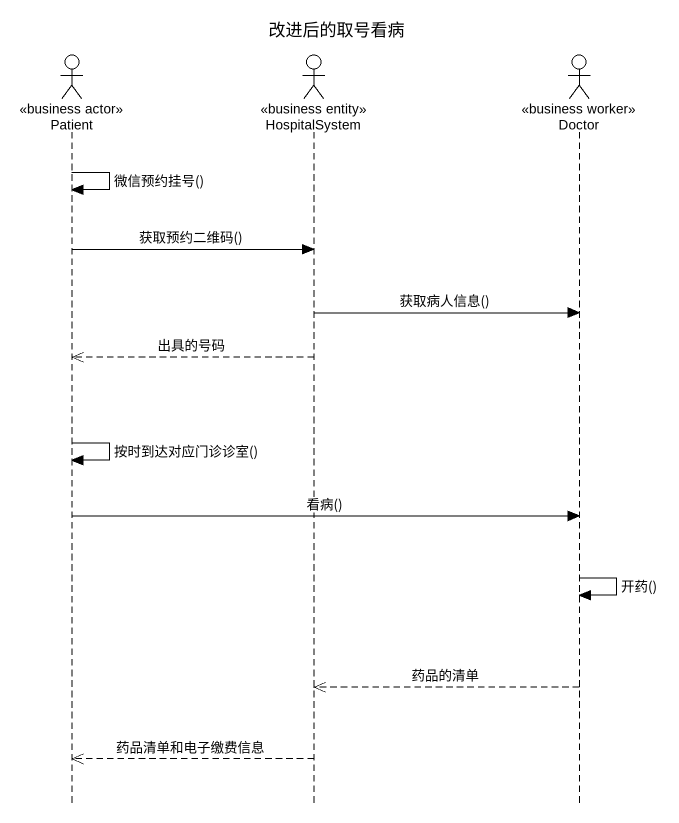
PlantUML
@startuml
title 改进后的取号看病
hide footbox
actor Patient <<business actor>>
actor HospitalSystem <<business entity>>
actor Doctor <<business worker>>

Patient -> Patient : 微信预约挂号()
Patient -> HospitalSystem : 获取预约二维码()
HospitalSystem -> Doctor : 获取病人信息()
HospitalSystem -->> Patient : 出具的号码
Patient -> Patient : 按时到达对应门诊诊室()
Patient -> Doctor : 看病()
Doctor -> Doctor : 开药()
Doctor -->> HospitalSystem : 药品的清单
HospitalSystem -->> Patient : 药品清单和电子缴费信息
@enduml
